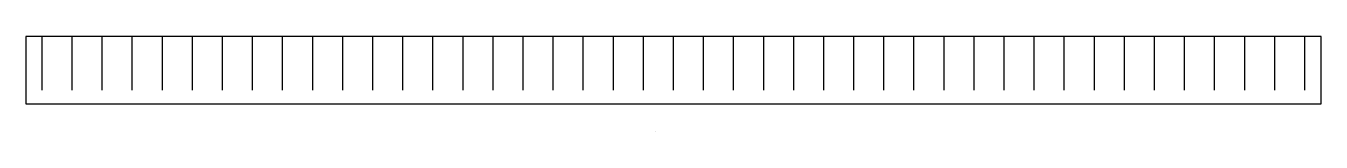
# Model space of a CAD drawing. Header units: millimetres. Extents: x -5775 to -4556, y 3154 to 3244.
import ezdxf

# ---------------------------------------------------------------- set-up
doc = ezdxf.new("R2010")
doc.units = ezdxf.units.MM
doc.header["$MEASUREMENT"] = 0

msp = doc.modelspace()

# ---------------------------------------------------------------- linework, layer by layer
for p, q in [((-5760, 3193.2), (-5760, 3244)), ((-5731.7, 3193.2), (-5731.7, 3244)), ((-5703.4, 3193.2), (-5703.4, 3244)), ((-5675.1, 3193.2), (-5675.1, 3244)), ((-5646.8, 3193.2), (-5646.8, 3244)), ((-5618.5, 3193.2), (-5618.5, 3244)), ((-5590.2, 3193.2), (-5590.2, 3244)), ((-5561.9, 3193.2), (-5561.9, 3244)), ((-5533.6, 3193.2), (-5533.6, 3244)), ((-5505.3, 3193.2), (-5505.3, 3244)), ((-5477, 3193.2), (-5477, 3244)), ((-5448.7, 3193.2), (-5448.7, 3244)), ((-5420.4, 3193.2), (-5420.4, 3244)), ((-5392.1, 3193.2), (-5392.1, 3244)), ((-5363.8, 3193.2), (-5363.8, 3244)), ((-5335.5, 3193.2), (-5335.5, 3244)), ((-5307.2, 3193.2), (-5307.2, 3244)), ((-5278.9, 3193.2), (-5278.9, 3244)), ((-5250.6, 3193.2), (-5250.6, 3244)), ((-5222.3, 3193.2), (-5222.3, 3244)), ((-5194, 3193.2), (-5194, 3244)), ((-5165.7, 3193.2), (-5165.7, 3244)), ((-5137.4, 3193.2), (-5137.4, 3244)), ((-5109.1, 3193.2), (-5109.1, 3244)), ((-5080.8, 3193.2), (-5080.8, 3244)), ((-5052.5, 3193.2), (-5052.5, 3244)), ((-5024.2, 3193.2), (-5024.2, 3244)), ((-4995.9, 3193.2), (-4995.9, 3244)), ((-4967.6, 3193.2), (-4967.6, 3244)), ((-4939.3, 3193.2), (-4939.3, 3244)), ((-4911, 3193.2), (-4911, 3244)), ((-4882.7, 3193.2), (-4882.7, 3244)), ((-4854.4, 3193.2), (-4854.4, 3244)), ((-4826.1, 3193.2), (-4826.1, 3244)), ((-4797.8, 3193.2), (-4797.8, 3244)), ((-4769.5, 3193.2), (-4769.5, 3244)), ((-4741.2, 3193.2), (-4741.2, 3244)), ((-4712.9, 3193.2), (-4712.9, 3244)), ((-4684.6, 3193.2), (-4684.6, 3244)), ((-4656.3, 3193.2), (-4656.3, 3244)), ((-4628, 3193.2), (-4628, 3244)), ((-4599.7, 3193.2), (-4599.7, 3244)), ((-4571.4, 3193.2), (-4571.4, 3244)), ((-5183, 3154.3), (-5183, 3154.3))]:
    msp.add_line(p, q)
msp.add_lwpolyline([(-5775.3, 3180.5), (-4556.1, 3180.5), (-4556.1, 3244), (-5775.3, 3244)], close=True)

doc.saveas('drawing.dxf')
